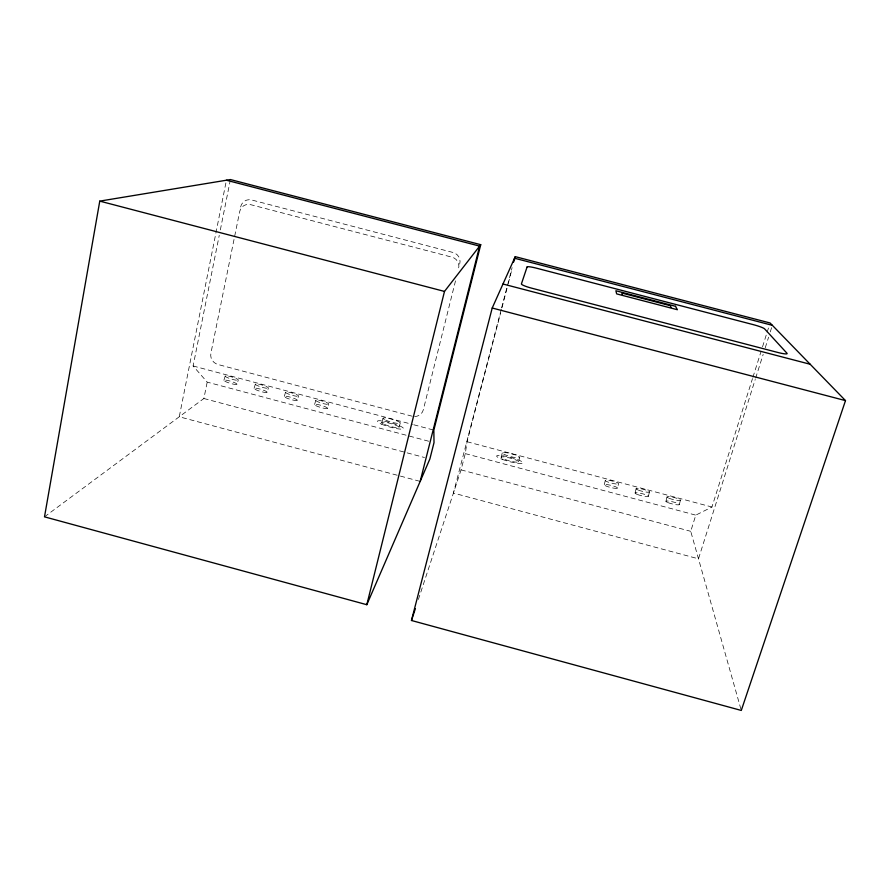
<?xml version="1.0" encoding="UTF-8"?>
<svg xmlns="http://www.w3.org/2000/svg" width="890" height="890" viewBox="0 0 890 890"><rect width="100%" height="100%" fill="white"/><g stroke="black" fill="none" stroke-linecap="round" stroke-linejoin="round"><path stroke-width="0.67" stroke-dasharray="4.45 3.34" d="M418.389 599.471L461.053 469.876L465.292 453.611L467.061 441.74L500.592 312.991M225.882 182.94L179.257 416.776L418.834 481.034M428.646 441.218L207.203 382.122L193.108 365.968L219.252 235.349M220.342 229.898L230.143 180.926M44.5 516.834L203.866 398.509L207.203 382.122M679.415 504.441L680.427 500.058M665.931 501.426L666.944 497.054M648.432 496.175L649.466 491.803M635.115 492.904L636.15 488.543M617.471 488.209A6.875 1.079 14 0 0 608.426 484.805A6.875 1.079 14 0 0 606.713 486.296A6.875 1.079 14 0 0 617.471 488.209L618.528 483.849A6.875 1.101 14 0 0 609.494 480.433A6.875 1.101 14 0 0 607.77 481.968A6.875 1.101 14 0 0 618.528 483.849M604.254 484.683L605.322 480.322M455.502 280.873L423.306 409.834A9.334 9.011 29 0 1 414.54 416.52M501.281 309.219L453.422 493.06L698.483 558.82L755.243 379.418M501.626 307.873L512.106 267.612M501.993 307.617L507.923 284.822M508.279 283.476L512.117 268.724M518.581 461.821A9.022 1.435 14.8 0 0 506.032 457.171A9.022 1.435 14.8 0 0 505.008 459.474A9.022 1.435 14.8 0 0 518.581 461.821L519.704 457.505A9.011 1.469 14.8 0 0 507.167 452.821A9.011 1.469 14.8 0 0 506.132 455.179A9.011 1.469 14.8 0 0 519.704 457.505M501.148 457.171L502.283 452.854M399.065 427.256L400.278 422.973M381.754 422.639L382.978 418.367M327.453 408.454A6.786 1.079 16.2 0 0 318.776 404.75A6.786 1.079 16.2 0 0 316.851 406.118A6.786 1.079 16.2 0 0 327.453 408.454L328.699 404.194A6.775 1.101 16.3 0 0 320.044 400.467A6.775 1.101 16.3 0 0 318.108 401.88A6.775 1.101 16.3 0 0 328.699 404.194M314.593 404.438L315.85 400.177M297.227 400.389A6.797 1.068 16.5 0 0 288.36 396.64A6.797 1.068 16.5 0 0 286.714 398.086A6.797 1.068 16.5 0 0 297.227 400.389L298.495 396.139A6.797 1.101 16.5 0 0 289.651 392.368A6.797 1.101 16.5 0 0 287.993 393.847A6.797 1.101 16.5 0 0 298.495 396.139M284.299 396.361L285.59 392.112M267.056 392.345A6.82 1.068 16.7 0 0 258 388.541A6.82 1.068 16.7 0 0 256.643 390.065A6.82 1.068 16.7 0 0 267.056 392.345L268.346 388.107A6.809 1.09 16.7 0 0 259.313 384.28A6.809 1.09 16.7 0 0 257.933 385.837A6.809 1.09 16.7 0 0 268.346 388.107M254.073 388.296L255.374 384.057M236.94 384.313A6.842 1.057 16.9 0 0 227.707 380.464A6.842 1.057 16.9 0 0 226.616 382.055A6.842 1.057 16.9 0 0 236.94 384.313L238.253 380.086A6.831 1.079 16.9 0 0 229.03 376.214A6.831 1.079 16.9 0 0 227.94 377.838A6.831 1.079 16.9 0 0 238.253 380.086M223.902 380.253L225.226 376.025M740.903 709.107L690.729 531.319L695.791 515.143L711.944 507.022L752.495 378.584M752.918 377.26L760.861 352.106M762.53 346.811L766.713 333.561M767.135 332.237L769.227 325.618M755.654 378.094L763.175 354.353M765.255 347.756L768.593 337.199M770.262 331.926L771.93 326.652M412.137 416.197L217.961 364.5A9.378 8.811 47.4 0 1 210.874 353.341L239.677 211.642A9.745 9.234 61.3 0 1 250.746 204.689L451.541 257.054A9.223 9.1 55.3 0 1 458.517 268.78M193.108 365.968L412.448 424.419M413.783 424.775L433.842 430.115M467.061 441.74L711.944 507.022M465.292 453.611L695.791 515.143M203.866 398.509L405.807 452.509M407.142 452.877L424.53 457.516M461.053 469.876L690.729 531.319M240.623 206.97A9.757 9.245 61.8 0 1 251.703 199.994L452.699 252.393A9.234 9.111 57.4 0 1 459.674 264.141M668.201 502.705A6.942 1.079 13.6 0 0 679.293 504.697A6.942 1.079 13.6 0 0 670.504 501.37A6.942 1.079 13.6 0 0 668.201 502.705M669.213 498.344A6.942 1.101 13.5 0 0 680.305 500.325A6.942 1.101 13.5 0 0 671.527 496.976A6.942 1.101 13.5 0 0 669.213 498.344M638.464 490.145A6.909 1.101 13.7 0 0 649.389 492.081A6.909 1.101 13.7 0 0 640.477 488.699A6.909 1.101 13.7 0 0 638.464 490.145M502.505 459.44A13.595 2.158 14.8 0 0 523.009 463A13.595 2.158 14.8 0 0 504.129 455.992A13.595 2.158 14.8 0 0 502.505 459.44M637.429 494.495A6.909 1.079 13.8 0 0 648.354 496.442A6.909 1.079 13.8 0 0 639.432 493.082A6.909 1.079 13.8 0 0 637.429 494.495M384.48 424.408A8.989 1.446 15.7 0 0 398.842 427.589A8.989 1.446 15.7 0 0 387.907 422.817A8.989 1.446 15.7 0 0 384.48 424.408M381.443 424.118A13.539 2.18 15.7 0 0 403.103 428.913A13.539 2.18 15.7 0 0 386.683 421.738A13.539 2.18 15.7 0 0 381.443 424.118M385.693 420.147A8.978 1.48 15.7 0 0 400.044 423.306A8.978 1.48 15.7 0 0 389.13 418.511A8.978 1.48 15.7 0 0 385.693 420.147"/><path stroke-width="1.33" d="M99.769 201.118L44.5 516.834L366.814 604.71L429.881 458.951L434.009 442.653L433.842 430.115L480.734 244.683L230.41 179.558L99.769 201.118L444.488 291.419L480.734 244.683M366.814 604.71L444.488 291.419M420.169 481.39L479.632 246.107L226.416 180.225M411.469 620.486L492.215 308.018L515.254 256.654L770.061 322.97L845.5 400.611L741.281 710.443L411.469 620.486L415.363 608.66M513.508 262.25L514.553 258.222L772.353 325.328M514.209 260.681L515.254 256.654M502.984 284.01L810.178 364.255M492.215 308.018L845.5 400.611M671.049 307.295L670.192 305.648L621.854 293.055L622.277 294.59M527.08 266.978L521.407 283.91A11.348 1.535 14.6 0 0 531.998 288.26L777.649 352.418A11.748 1.513 16.1 0 0 786.971 353.241L764.599 328.855A10.458 1.213 15.8 0 0 753.185 324.616L537.204 268.368A9.712 1.168 14.6 0 0 527.08 266.978M675.51 306.293L615.891 290.752L616.648 293.889L677.379 309.72L675.51 306.293"/></g></svg>
